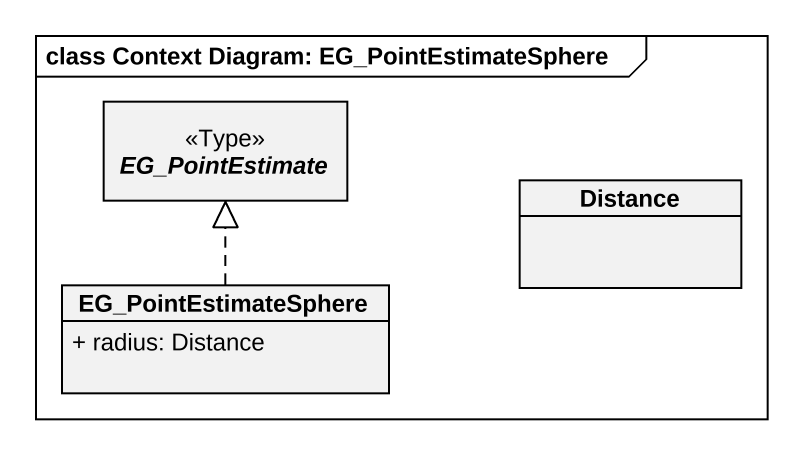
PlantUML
@startuml
mainframe class Context Diagram: EG_PointEstimateSphere
hide circle
hide empty members
skinparam classAttributeIconSize 0
abstract class EG_PointEstimate <<Type>>
class Distance
class EG_PointEstimateSphere {
  + radius: Distance
}
EG_PointEstimateSphere .up.|> EG_PointEstimate
@enduml
